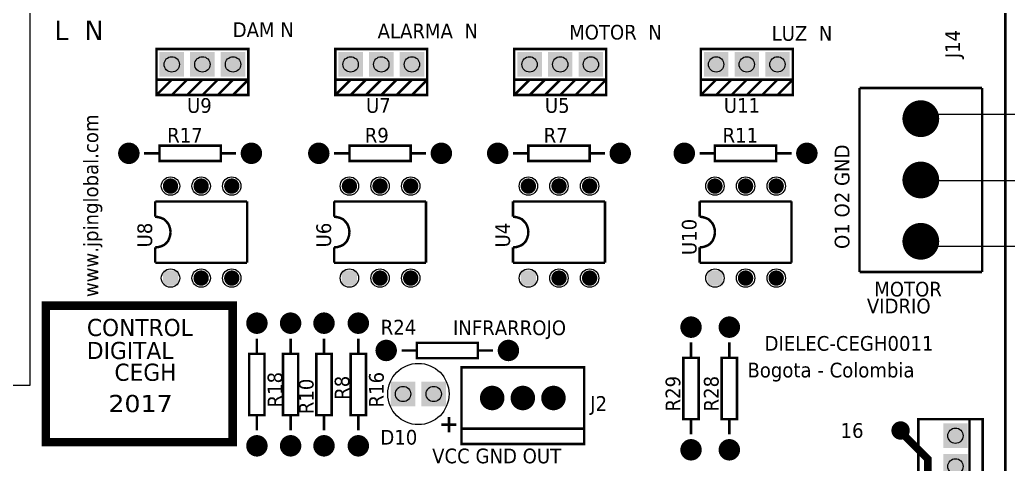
# Model space of a CAD drawing. Header units: millimetres. Extents: x 132.2 to 153, y 110.3 to 126.5.
# Drawn here: x 140.251 to 145.091, y 118.209 to 120.383 of the extents above; entities that cross this region are included whole.
import ezdxf

# ---------------------------------------------------------------- set-up
doc = ezdxf.new("R2010")
doc.units = ezdxf.units.MM
doc.layers.add('12632256', color=7, linetype='Continuous')
doc.layers.add('WIRES', color=7, linetype='Continuous')
doc.layers.add('TERMS', color=7, linetype='Continuous', true_color=0x000000)
doc.styles.get("Standard").update_dxf_attribs({"font": 'tahoma.ttf'})

# ---------------------------------------------------------------- blocks, each defined once
blk = doc.blocks.new('EPAD')
at = {"const_width": 0.5}
blk.add_lwpolyline([(-0.25, 0, 1), (0.25, 0, 1)], format="xyb", close=True, dxfattribs=at)
blk = doc.blocks.new('RPAD')
blk.add_trace([(-0.5, -0.5), (-0.5, 0.5), (0.5, -0.5), (0.5, 0.5)])
blk = doc.blocks.new('tar')
for points, const_width in [([(141.3131, 117.5781), (144.9051, 117.5781), (144.9051, 121.9001), (141.3131, 121.9001), (141.3131, 117.5781)], 0.008), ([(142.1341, 121.2151), (142.4341, 121.2151), (142.4341, 121.3151), (142.1341, 121.3151), (142.1341, 121.2151)], 0.008), ([(142.7181, 121.2151), (143.0181, 121.2151), (143.0181, 121.3151), (142.7181, 121.3151), (142.7181, 121.2151)], 0.008), ([(143.3021, 121.2151), (143.6021, 121.2151), (143.6021, 121.3151), (143.3021, 121.3151), (143.3021, 121.2151)], 0.008), ([(143.9111, 121.2151), (144.2111, 121.2151), (144.2111, 121.3151), (143.9111, 121.3151), (143.9111, 121.2151)], 0.008), ([(142.4341, 121.2151), (142.4341, 121.1651), (142.1341, 121.1651), (142.1341, 121.2151)], 0.008), ([(142.1841, 121.2151), (142.1341, 121.1651)], 0.008), ([(142.2341, 121.2151), (142.1841, 121.1651)], 0.008), ([(142.2841, 121.2151), (142.2341, 121.1651)], 0.008), ([(142.3341, 121.2151), (142.2841, 121.1651)], 0.008), ([(142.3841, 121.2151), (142.3341, 121.1651)], 0.008), ([(142.4341, 121.2151), (142.3841, 121.1651)], 0.008), ([(143.0181, 121.2151), (143.0181, 121.1651), (142.7181, 121.1651), (142.7181, 121.2151)], 0.008), ([(142.7681, 121.2151), (142.7181, 121.1651)], 0.008), ([(142.8181, 121.2151), (142.7681, 121.1651)], 0.008), ([(142.8681, 121.2151), (142.8181, 121.1651)], 0.008), ([(142.9181, 121.2151), (142.8681, 121.1651)], 0.008), ([(142.9681, 121.2151), (142.9181, 121.1651)], 0.008), ([(143.0181, 121.2151), (142.9681, 121.1651)], 0.008), ([(143.6021, 121.2151), (143.6021, 121.1651), (143.3021, 121.1651), (143.3021, 121.2151)], 0.008), ([(143.3521, 121.2151), (143.3021, 121.1651)], 0.008), ([(143.4021, 121.2151), (143.3521, 121.1651)], 0.008), ([(143.4521, 121.2151), (143.4021, 121.1651)], 0.008), ([(143.5021, 121.2151), (143.4521, 121.1651)], 0.008), ([(143.5521, 121.2151), (143.5021, 121.1651)], 0.008), ([(143.6021, 121.2151), (143.5521, 121.1651)], 0.008), ([(144.2111, 121.2151), (144.2111, 121.1651), (143.9111, 121.1651), (143.9111, 121.2151)], 0.008), ([(143.9611, 121.2151), (143.9111, 121.1651)], 0.008), ([(144.0111, 121.2151), (143.9611, 121.1651)], 0.008), ([(144.0611, 121.2151), (144.0111, 121.1651)], 0.008), ([(144.1111, 121.2151), (144.0611, 121.1651)], 0.008), ([(144.1611, 121.2151), (144.1111, 121.1651)], 0.008), ([(144.2111, 121.2151), (144.1611, 121.1651)], 0.008), ([(144.4291, 121.1881), (144.8291, 121.1881)], 0.008), ([(144.4291, 121.1881), (144.4291, 120.5881)], 0.008), ([(144.8291, 120.5881), (144.8291, 121.1881)], 0.008), ([(142.1441, 120.9501), (142.3441, 120.9501), (142.3441, 121.0001), (142.1441, 121.0001), (142.1441, 120.9501)], 0.008), ([(142.7641, 120.9501), (142.9641, 120.9501), (142.9641, 121.0001), (142.7641, 121.0001), (142.7641, 120.9501)], 0.008), ([(143.3481, 120.9501), (143.5481, 120.9501), (143.5481, 121.0001), (143.3481, 121.0001), (143.3481, 120.9501)], 0.008), ([(143.9571, 120.9501), (144.1571, 120.9501), (144.1571, 121.0001), (143.9571, 121.0001), (143.9571, 120.9501)], 0.008), ([(142.0941, 120.9751), (142.1441, 120.9751)], 0.008), ([(142.3441, 120.9751), (142.3941, 120.9751)], 0.008), ([(142.7141, 120.9751), (142.7641, 120.9751)], 0.008), ([(142.9641, 120.9751), (143.0141, 120.9751)], 0.008), ([(143.2981, 120.9751), (143.3481, 120.9751)], 0.008), ([(143.5481, 120.9751), (143.5981, 120.9751)], 0.008), ([(143.9071, 120.9751), (143.9571, 120.9751)], 0.008), ([(144.1571, 120.9751), (144.2071, 120.9751)], 0.008), ([(142.1301, 120.7681), (142.1301, 120.8181)], 0.008), ([(142.1301, 120.8181), (142.4301, 120.8181)], 0.008), ([(142.4301, 120.6181), (142.4301, 120.8181)], 0.008), ([(142.7141, 120.7681), (142.7141, 120.8181)], 0.008), ([(142.7141, 120.8181), (143.0141, 120.8181)], 0.008), ([(143.0141, 120.6181), (143.0141, 120.8181)], 0.008), ([(143.2981, 120.7681), (143.2981, 120.8181)], 0.008), ([(143.2981, 120.8181), (143.5981, 120.8181)], 0.008), ([(143.5981, 120.6181), (143.5981, 120.8181)], 0.008), ([(143.9071, 120.7681), (143.9071, 120.8181)], 0.008), ([(143.9071, 120.8181), (144.2071, 120.8181)], 0.008), ([(144.2071, 120.6181), (144.2071, 120.8181)], 0.008), ([(142.1801, 120.7181), (142.1791, 120.7281), (142.1761, 120.7381), (142.1721, 120.7461), (142.1661, 120.7531), (142.1591, 120.7601), (142.1501, 120.7641), (142.1401, 120.7671), (142.1301, 120.7681)], 0.008), ([(142.7641, 120.7181), (142.7631, 120.7281), (142.7601, 120.7381), (142.7561, 120.7461), (142.7501, 120.7531), (142.7431, 120.7601), (142.7341, 120.7641), (142.7241, 120.7671), (142.7141, 120.7681)], 0.008), ([(143.3481, 120.7181), (143.3471, 120.7281), (143.3441, 120.7381), (143.3401, 120.7461), (143.3341, 120.7531), (143.3271, 120.7601), (143.3181, 120.7641), (143.3081, 120.7671), (143.2981, 120.7681)], 0.008), ([(143.9571, 120.7181), (143.9561, 120.7281), (143.9531, 120.7381), (143.9491, 120.7461), (143.9431, 120.7531), (143.9361, 120.7601), (143.9271, 120.7641), (143.9171, 120.7671), (143.9071, 120.7681)], 0.008), ([(142.1801, 120.7181), (142.1791, 120.7081), (142.1761, 120.6981), (142.1721, 120.6891), (142.1661, 120.6821), (142.1591, 120.6761), (142.1501, 120.6721), (142.1401, 120.6691), (142.1301, 120.6681)], 0.008), ([(142.7641, 120.7181), (142.7631, 120.7081), (142.7601, 120.6981), (142.7561, 120.6891), (142.7501, 120.6821), (142.7431, 120.6761), (142.7341, 120.6721), (142.7241, 120.6691), (142.7141, 120.6681)], 0.008), ([(143.3481, 120.7181), (143.3471, 120.7081), (143.3441, 120.6981), (143.3401, 120.6891), (143.3341, 120.6821), (143.3271, 120.6761), (143.3181, 120.6721), (143.3081, 120.6691), (143.2981, 120.6681)], 0.008), ([(143.9571, 120.7181), (143.9561, 120.7081), (143.9531, 120.6981), (143.9491, 120.6891), (143.9431, 120.6821), (143.9361, 120.6761), (143.9271, 120.6721), (143.9171, 120.6691), (143.9071, 120.6681)], 0.008), ([(142.1301, 120.6181), (142.1301, 120.6681)], 0.008), ([(142.7141, 120.6181), (142.7141, 120.6681)], 0.008), ([(143.2981, 120.6181), (143.2981, 120.6681)], 0.008), ([(143.9071, 120.6181), (143.9071, 120.6681)], 0.008), ([(142.1301, 120.6181), (142.4301, 120.6181)], 0.008), ([(142.7141, 120.6181), (143.0141, 120.6181)], 0.008), ([(143.2981, 120.6181), (143.5981, 120.6181)], 0.008), ([(143.9071, 120.6181), (144.2071, 120.6181)], 0.008), ([(144.4291, 120.5881), (144.8291, 120.5881)], 0.008), ([(141.7731, 120.0331), (142.3831, 120.0331), (142.3831, 120.4781), (141.7731, 120.4781), (141.7731, 120.0331)], 0.028), ([(142.4621, 120.3711), (142.4621, 120.3211)], 0.008), ([(142.5721, 120.3711), (142.5721, 120.3211)], 0.008), ([(142.6811, 120.3711), (142.6811, 120.3211)], 0.008), ([(142.7931, 120.3711), (142.7931, 120.3211)], 0.008), ([(142.9841, 120.3071), (143.1831, 120.3071), (143.1831, 120.3571), (142.9841, 120.3571), (142.9841, 120.3071)], 0.008), ([(143.8791, 120.3081), (143.8791, 120.3581)], 0.008), ([(144.0041, 120.3081), (144.0041, 120.3581)], 0.008), ([(142.4371, 120.1211), (142.4871, 120.1211), (142.4871, 120.3211), (142.4371, 120.3211), (142.4371, 120.1211)], 0.008), ([(142.5471, 120.1211), (142.5971, 120.1211), (142.5971, 120.3211), (142.5471, 120.3211), (142.5471, 120.1211)], 0.008), ([(142.6561, 120.1211), (142.7061, 120.1211), (142.7061, 120.3211), (142.6561, 120.3211), (142.6561, 120.1211)], 0.008), ([(142.7681, 120.1211), (142.8181, 120.1211), (142.8181, 120.3211), (142.7681, 120.3211), (142.7681, 120.1211)], 0.008), ([(142.9841, 120.3321), (142.9341, 120.3321)], 0.008), ([(143.2331, 120.3321), (143.1831, 120.3321)], 0.008), ([(143.8541, 120.1081), (143.9041, 120.1081), (143.9041, 120.3081), (143.8541, 120.3081), (143.8541, 120.1081)], 0.008), ([(143.9791, 120.1081), (144.0291, 120.1081), (144.0291, 120.3081), (143.9791, 120.3081), (143.9791, 120.1081)], 0.008), ([(143.1301, 120.0271), (143.5301, 120.0271), (143.5301, 120.2771), (143.1301, 120.2771), (143.1301, 120.0271)], 0.008), ([(142.4621, 120.1211), (142.4621, 120.0711)], 0.008), ([(142.5721, 120.1211), (142.5721, 120.0711)], 0.008), ([(142.6811, 120.1211), (142.6811, 120.0711)], 0.008), ([(142.7931, 120.1211), (142.7931, 120.0711)], 0.008), ([(143.0891, 120.0651), (143.0891, 120.1151)], 0.008), ([(143.1131, 120.0901), (143.0641, 120.0901)], 0.008), ([(143.8791, 120.0581), (143.8791, 120.1081)], 0.008), ([(144.0041, 120.0581), (144.0041, 120.1081)], 0.008), ([(144.6211, 118.5051), (144.8311, 118.5051), (144.8311, 120.1081), (144.6211, 120.1081), (144.6211, 118.5051)], 0.008), ([(144.7881, 118.5081), (144.7881, 120.1051)], 0.008), ([(143.5301, 120.0771), (143.1301, 120.0771)], 0.008), ([(144.1501, 118.8931), (144.2751, 118.8931), (144.3581, 118.9771), (144.3581, 119.1731), (144.4171, 119.2311), (144.5701, 119.2311), (144.6521, 119.3121), (144.6521, 119.9781), (144.5611, 120.0691), (144.5631, 120.0711)], 0.025)]:
    blk.add_lwpolyline(points, dxfattribs=dict(const_width=const_width))
blk.add_lwpolyline([(141.7221, 120.2191), (141.7221, 121.5401), (141.3761, 121.5401), (141.3761, 120.2191), (141.7221, 120.2191)])
for centre, radius in [((142.1841, 121.2651), 0.025), ((142.2841, 121.2651), 0.025), ((142.3841, 121.2651), 0.025), ((142.7681, 121.2651), 0.025), ((142.8681, 121.2651), 0.025), ((142.9681, 121.2651), 0.025), ((143.3521, 121.2651), 0.025), ((143.4521, 121.2651), 0.025), ((143.5521, 121.2651), 0.025), ((143.9611, 121.2651), 0.025), ((144.0611, 121.2651), 0.025), ((144.1611, 121.2651), 0.025), ((144.6291, 121.0881), 0.03), ((142.0441, 120.9751), 0.025), ((142.4441, 120.9751), 0.025), ((142.6641, 120.9751), 0.025), ((143.0641, 120.9751), 0.025), ((143.2481, 120.9751), 0.025), ((143.6481, 120.9751), 0.025), ((143.8571, 120.9751), 0.025), ((144.2571, 120.9751), 0.025), ((142.1801, 120.8681), 0.03), ((142.2801, 120.8681), 0.03), ((142.3801, 120.8681), 0.03), ((142.7641, 120.8681), 0.03), ((142.8641, 120.8681), 0.03), ((142.9641, 120.8681), 0.03), ((143.3481, 120.8681), 0.03), ((143.4481, 120.8681), 0.03), ((143.5481, 120.8681), 0.03), ((143.9571, 120.8681), 0.03), ((144.0571, 120.8681), 0.03), ((144.1571, 120.8681), 0.03), ((144.6291, 120.8881), 0.03), ((144.6291, 120.6881), 0.03), ((142.1801, 120.5681), 0.03), ((142.2801, 120.5681), 0.03), ((142.3801, 120.5681), 0.03), ((142.7641, 120.5681), 0.03), ((142.8641, 120.5681), 0.03), ((142.9641, 120.5681), 0.03), ((143.3481, 120.5681), 0.03), ((143.4481, 120.5681), 0.03), ((143.5481, 120.5681), 0.03), ((143.9571, 120.5681), 0.03), ((144.0571, 120.5681), 0.03), ((144.1571, 120.5681), 0.03), ((142.4621, 120.4211), 0.025), ((142.5721, 120.4211), 0.025), ((142.6811, 120.4211), 0.025), ((142.7931, 120.4211), 0.025), ((143.8791, 120.4081), 0.025), ((144.0041, 120.4081), 0.025), ((142.8841, 120.3321), 0.025), ((143.2831, 120.3321), 0.025), ((142.9391, 120.1901), 0.025), ((143.0391, 120.1901), 0.025), ((143.2301, 120.1771), 0.01), ((143.3301, 120.1771), 0.01), ((143.4301, 120.1771), 0.01), ((144.5631, 120.0711), 0.025), ((144.7421, 120.0541), 0.025), ((142.4621, 120.0211), 0.025), ((142.5721, 120.0211), 0.025), ((142.6811, 120.0211), 0.025), ((142.7931, 120.0211), 0.025), ((143.8791, 120.0081), 0.025), ((144.0041, 120.0081), 0.025), ((144.7421, 119.9541), 0.025)]:
    blk.add_circle(centre, radius)
at = {"layer": '12632256'}
for radius in [0.1, 0]:
    blk.add_circle((142.9891, 120.1901), radius, dxfattribs=at)
at = {"xscale": 0.08, "yscale": 0.08}
for p, rotation in [((142.1841, 121.2651), 180), ((142.2841, 121.2651), 180), ((142.3841, 121.2651), 180), ((142.7681, 121.2651), 180), ((142.8681, 121.2651), 180), ((142.9681, 121.2651), 180), ((143.3521, 121.2651), 180), ((143.4521, 121.2651), 180), ((143.5521, 121.2651), 180), ((143.9611, 121.2651), 180), ((144.0611, 121.2651), 180), ((144.1611, 121.2651), 180), ((142.9391, 120.1901), 180), ((143.0391, 120.1901), 180), ((144.7421, 120.0541), 90), ((144.7421, 119.9541), 90)]:
    blk.add_blockref('RPAD', p, dxfattribs=dict(at, rotation=rotation))
for name, p, xscale, yscale in [('EPAD', (144.6291, 121.0881), 0.12, 0.12), ('EPAD', (142.0441, 120.9751), 0.07, 0.07), ('EPAD', (142.4441, 120.9751), 0.07, 0.07), ('EPAD', (142.6641, 120.9751), 0.07, 0.07), ('EPAD', (143.0641, 120.9751), 0.07, 0.07), ('EPAD', (143.2481, 120.9751), 0.07, 0.07), ('EPAD', (143.6481, 120.9751), 0.07, 0.07), ('EPAD', (143.8571, 120.9751), 0.07, 0.07), ('EPAD', (144.2571, 120.9751), 0.07, 0.07), ('EPAD', (144.6291, 120.8881), 0.12, 0.12), ('EPAD', (142.1801, 120.8681), 0.05, 0.05), ('EPAD', (142.2801, 120.8681), 0.05, 0.05), ('EPAD', (142.3801, 120.8681), 0.05, 0.05), ('EPAD', (142.7641, 120.8681), 0.05, 0.05), ('EPAD', (142.8641, 120.8681), 0.05, 0.05), ('EPAD', (142.9641, 120.8681), 0.05, 0.05), ('EPAD', (143.3481, 120.8681), 0.05, 0.05), ('EPAD', (143.4481, 120.8681), 0.05, 0.05), ('EPAD', (143.5481, 120.8681), 0.05, 0.05), ('EPAD', (143.9571, 120.8681), 0.05, 0.05), ('EPAD', (144.0571, 120.8681), 0.05, 0.05), ('EPAD', (144.1571, 120.8681), 0.05, 0.05), ('EPAD', (144.6291, 120.6881), 0.12, 0.12), ('RPAD', (142.1801, 120.5681), 0.05, 0.05), ('EPAD', (142.2801, 120.5681), 0.05, 0.05), ('EPAD', (142.3801, 120.5681), 0.05, 0.05), ('RPAD', (142.7641, 120.5681), 0.05, 0.05), ('EPAD', (142.8641, 120.5681), 0.05, 0.05), ('EPAD', (142.9641, 120.5681), 0.05, 0.05), ('RPAD', (143.3481, 120.5681), 0.05, 0.05), ('EPAD', (143.4481, 120.5681), 0.05, 0.05), ('EPAD', (143.5481, 120.5681), 0.05, 0.05), ('RPAD', (143.9571, 120.5681), 0.05, 0.05), ('EPAD', (144.0571, 120.5681), 0.05, 0.05), ('EPAD', (144.1571, 120.5681), 0.05, 0.05), ('EPAD', (142.4621, 120.4211), 0.07, 0.07), ('EPAD', (142.5721, 120.4211), 0.07, 0.07), ('EPAD', (142.6811, 120.4211), 0.07, 0.07), ('EPAD', (142.7931, 120.4211), 0.07, 0.07), ('EPAD', (143.8791, 120.4081), 0.07, 0.07), ('EPAD', (144.0041, 120.4081), 0.07, 0.07), ('EPAD', (142.8841, 120.3321), 0.07, 0.07), ('EPAD', (143.2831, 120.3321), 0.07, 0.07), ('EPAD', (143.2301, 120.1771), 0.08, 0.08), ('EPAD', (143.3301, 120.1771), 0.08, 0.08), ('EPAD', (143.4301, 120.1771), 0.08, 0.08), ('EPAD', (144.5631, 120.0711), 0.06, 0.06), ('EPAD', (142.4621, 120.0211), 0.07, 0.07), ('EPAD', (142.5721, 120.0211), 0.07, 0.07), ('EPAD', (142.6811, 120.0211), 0.07, 0.07), ('EPAD', (142.7931, 120.0211), 0.07, 0.07), ('EPAD', (143.8791, 120.0081), 0.07, 0.07), ('EPAD', (144.0041, 120.0081), 0.07, 0.07)]:
    blk.add_blockref(name, p, dxfattribs=dict(xscale=xscale, yscale=yscale))
at = {"layer": '12632256'}
for s, height, width, p in [('L  N', 0.064, 1.09375, (141.8011, 121.3441)), ('DAM N', 0.048, 1.041667, (142.3831, 121.3541)), ('ALARMA  N', 0.048, 1.041667, (142.8561, 121.3501)), ('MOTOR  N', 0.048, 1.041667, (143.4811, 121.3461)), ('LUZ  N', 0.048, 1.041667, (144.1421, 121.3421)), ('U9', 0.048, 1.041667, (142.2341, 121.1071)), ('U7', 0.048, 1.041667, (142.8181, 121.1071)), ('U5', 0.048, 1.041667, (143.4021, 121.1071)), ('U11', 0.048, 1.041667, (143.9861, 121.1071)), ('R17', 0.048, 1.041667, (142.1691, 121.0101)), ('R9', 0.048, 1.041667, (142.8141, 121.0101)), ('R7', 0.048, 1.041667, (143.3981, 121.0101)), ('R11', 0.048, 1.041667, (143.9821, 121.0101)), ('MOTOR', 0.048, 1.041667, (144.4771, 120.5081)), ('VIDRIO', 0.048, 1.041667, (144.4531, 120.4531)), ('CONTROL', 0.056, 1.071429, (141.9071, 120.3791)), ('R24', 0.048, 1.041667, (142.8661, 120.3841)), ('INFRARROJO', 0.048, 1.041667, (143.1021, 120.3821)), ('DIELEC-CEGH0011', 0.048, 1.041667, (144.1191, 120.3311)), ('DIGITAL', 0.056, 1.071429, (141.9071, 120.3041)), ('CEGH', 0.056, 1.071429, (141.9971, 120.2331)), ('Bogota - Colombia', 0.048, 1.041667, (144.0631, 120.2441)), ('2017', 0.056, 1.25, (141.9771, 120.1311)), ('J2', 0.048, 1.041667, (143.5501, 120.1351)), ('16', 0.048, 1.041667, (144.3671, 120.0471)), ('D10', 0.048, 1.041667, (142.8651, 120.0251)), ('VCC GND OUT', 0.048, 1.041667, (143.0341, 119.9641))]:
    blk.add_text(s, height=height, dxfattribs=dict(at, width=width)).set_placement(p)
at = {"layer": '12632256', "width": 1.041667}
for s, p in [('J14', (144.7571, 121.2851)), ('www.jpinglobal.com', (141.9441, 120.5061)), ('O1 O2 GND', (144.3961, 120.6631)), ('U8', (142.1201, 120.6681)), ('U6', (142.7041, 120.6681)), ('U4', (143.2881, 120.6681)), ('U10', (143.8971, 120.6431)), ('R18', (142.5451, 120.1461)), ('R16', (142.8761, 120.1461)), ('R10', (142.6471, 120.1241)), ('R8', (142.7641, 120.1711)), ('R29', (143.8441, 120.1331)), ('R28', (143.9691, 120.1331))]:
    blk.add_text(s, height=0.048, rotation=90, dxfattribs=at).set_placement(p)

msp = doc.modelspace()

# ---------------------------------------------------------------- linework, layer by layer
at = {"layer": 'WIRES', "linetype": 'ByBlock', "lineweight": 25}
for p, q in [((144.7018, 119.9216), (145.8747, 119.9216)), ((145.6251, 119.5947), (144.7179, 119.5947)), ((144.7004, 119.275), (145.4298, 119.275))]:
    msp.add_line(p, q, dxfattribs=at)

# ---------------------------------------------------------------- block references
at = {"layer": 'TERMS', "linetype": 'ByBlock', "lineweight": 25, "xscale": 1.5, "yscale": 1.5, "zscale": 1.5}
msp.add_blockref('tar', (-72.281, -61.7327), dxfattribs=at)

doc.saveas('drawing.dxf')
